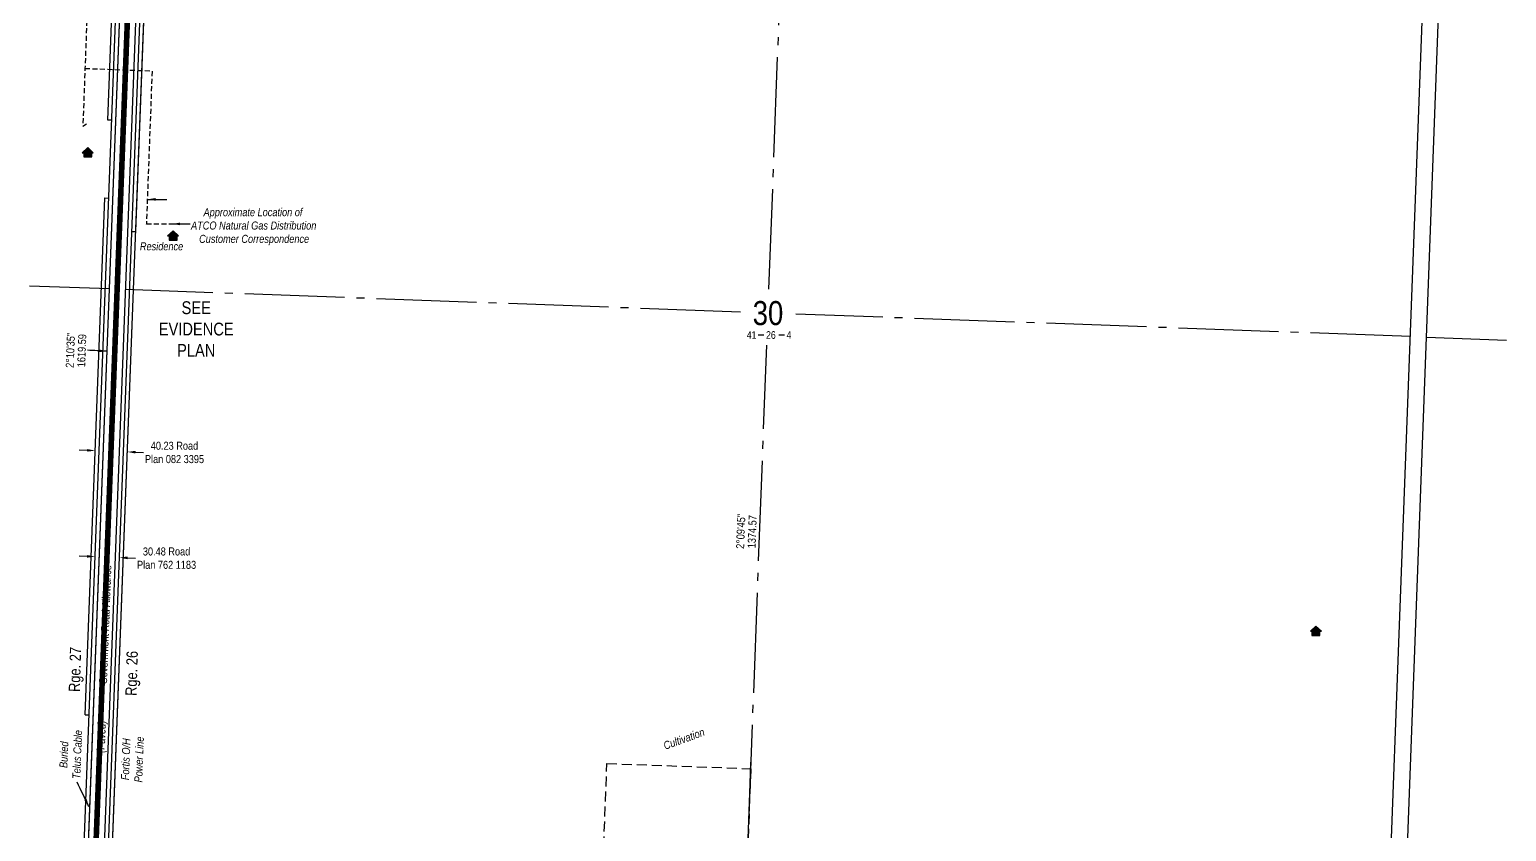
# Model space of a CAD drawing. Extents: x 313466 to 316532, y 5823964 to 5828818.
# Drawn here: x 313655 to 315501, y 5825944 to 5826946 of the extents above; entities that cross this region are included whole.
import ezdxf
from ezdxf.enums import TextEntityAlignment as Align

# ---------------------------------------------------------------- set-up
doc = ezdxf.new("R2010")
doc.units = 0
doc.header["$LTSCALE"] = 5
doc.header["$PDSIZE"] = 0.5
for name, pattern in [('foc-ACCESSROAD', [3.75, 2.5, -1.25]), ('foc-QUARTERLINE', [33, 25, -3, 2, -3]), ('UG_PIPE', [1.875, 1.25, -0.625])]:
    doc.linetypes.add(name, pattern=pattern)
doc.layers.get('Defpoints').update_dxf_attribs({"color": 9})
for name, color, linetype in [('10', 1, 'Continuous'), ('9', 3, 'Continuous'), ('AS-FENCE', 48, 'foc-FENCE'), ('AS-PIPE-UG', 44, 'UG_PIPE'), ('AS-PIPE-UG-T', 44, 'Continuous'), ('AS-POWER', 104, 'foc-POWER'), ('AS-POWER-T', 104, 'Continuous'), ('AS-RESIDENCE', 14, 'Continuous'), ('AS-ROADS', 254, 'Continuous'), ('AS-TELEPHONE', 224, 'foc-TEL'), ('AS-TELEPHONE-T', 224, 'Continuous'), ('C-WS', 13, 'foc-ACCESSROAD'), ('D-TXT', 6, 'Continuous'), ('L-BD', 7, 'Continuous'), ('L-DETAIL-T', 3, 'Continuous'), ('L-QSEC', 8, 'foc-QUARTERLINE'), ('L-ROAD-T', 7, 'Continuous'), ('L-SEC', 7, 'Continuous'), ('L-SECLBL', 7, 'Continuous'), ('L-TITLEDB', 4, 'Continuous'), ('L-TITLEDB-T', 4, 'Continuous')]:
    doc.layers.add(name, color=color, linetype=linetype)
doc.layers.add('T-TEXT', color=48, linetype='Continuous', lineweight=18)
doc.styles.add('100L', font='ARIALN.TTF', dxfattribs={"height": 11})
doc.styles.add('80CG', font='ARIALN.TTF', dxfattribs={"height": 10})
doc.styles.add('80L', font='ARIALN.TTF', dxfattribs={"height": 10})
doc.styles.add('80LS', font='ARIALNI.TTF', dxfattribs={"height": 10})
doc.styles.add('foc-LtypeFont', font='ARIALN.TTF', dxfattribs={"height": 7.35})
doc.styles.add('SIMPLEX', font='ARIALN.TTF')
doc.linetypes.add('foc-FENCE', pattern='A,10,-1,["X",foc-LtypeFont,S=0.2,R=0,X=-0.625,Y=-0.75],-1.24', length=12.24)
doc.linetypes.add('foc-POWER', pattern='A,6,-1,["P",foc-LtypeFont,S=0.2,R=0,X=-0.625,Y=-0.75],-1.24,4', length=12.24)
doc.linetypes.add('foc-POWER-NOLINE', pattern='A,0,-4,["P",foc-LtypeFont,S=0.2,R=0,X=-0.625,Y=-0.75],-8.24', length=12.24)
doc.linetypes.add('foc-TEL', pattern='A,2,-1,["T",foc-LtypeFont,S=0.2,R=0,X=-0.425,Y=-0.75],-1.24,8', length=12.24)
doc.linetypes.add('foc-TEL-NOLINE', pattern='A,0,-2,["T",foc-LtypeFont,S=0.2,R=0,X=-0.425,Y=-0.75],-10.24', length=12.24)
doc.dimstyles.new('Compass 5 000', dxfattribs={"dimscale": 5, "dimtxt": 9, "dimasz": 2, "dimexe": 0.2, "dimexo": 0.0625, "dimgap": 0.5, "dimtad": 0, "dimtih": 1, "dimtoh": 1, "dimzin": 0, "dimdsep": 46, "dimtxsty": '80CG', "dimcen": 0.1, "dimse1": 1, "dimse2": 1, "dimclrd": 256, "dimclrt": 256, "dimaunit": 1, "dimadec": 4, "dimazin": 0, "dimtfac": 0.06, "dimtofl": 0, "dimtmove": 0, "dimatfit": 1, "dimfxl": 0.2, "dimtolj": 1, "dimtzin": 0, "dimlwd": -1, "dimarcsym": 0})

# ---------------------------------------------------------------- blocks, each defined once
blk = doc.blocks.new('res_occ')
for points in [[(0.1, 0.89), (-1.26, -0.37), (1.46, -0.37)], [(-0.9, -1.43), (1.1, -1.43), (1.1, -0.37), (-0.9, -0.37)]]:
    blk.add_hatch(color=14).paths.add_polyline_path(points)
at = {"color": 14}
for points in [[(0.1, 0.89), (-1.26, -0.37), (1.46, -0.37)], [(-0.9, -1.43), (1.1, -1.43), (1.1, -0.37), (-0.9, -0.37)]]:
    blk.add_lwpolyline(points, close=True, dxfattribs=at)
blk = doc.blocks.new('L-SECLBL')
at = {"layer": '9', "color": 7}
for p, q in [((-5.1, -27.8), (-12.3, -27.8)), ((20.7, -27.8), (13.5, -27.8))]:
    blk.add_line(p, q, dxfattribs=at)
at = {"layer": '10', "color": 2, "style": 'SIMPLEX'}
blk.add_attdef('SEC', text='', height=30, dxfattribs=at).set_placement((0, 0), align=Align.MIDDLE)
at = {"layer": '10', "color": 5, "style": '80L'}
blk.add_attdef('TWP', text='', height=9.5, dxfattribs=at).set_placement((-14.4, -27.4), align=Align.MIDDLE_RIGHT)
blk.add_attdef('RGE', text='', height=9.5, dxfattribs=at).set_placement((3.6, -27.4), align=Align.MIDDLE_CENTER)
blk.add_attdef('MER', text='', height=9.5, dxfattribs=at).set_placement((23.2, -27.4), align=Align.MIDDLE_LEFT)
blk = doc.blocks.new('*D468')
at = {"layer": 'Defpoints', "color": 0, "transparency": 16777216}
for p in [(313737.8, 5826433.1), (313777.5, 5826418.3), (313778, 5826431.5)]:
    blk.add_point(p, dxfattribs=at)
at = {"layer": 'L-TITLEDB-T', "transparency": 16777216}
for p, q in [((313727.3, 5826420.2), (313717.3, 5826420.6)), ((313787.5, 5826418), (313797.5, 5826417.6))]:
    blk.add_line(p, q, dxfattribs=at)
for points in [[(313727.4, 5826421.9), (313727.3, 5826418.6), (313737.3, 5826419.9)], [(313787.6, 5826419.6), (313787.5, 5826416.3), (313777.5, 5826418.3)]]:
    blk.add_solid(points, dxfattribs=at)
at = {"layer": 'L-TITLEDB-T', "transparency": 16777216, "insert": (313836.3, 5826417.6), "char_height": 10, "attachment_point": 5, "style": '80CG'}
blk.add_mtext('\\A1;40.23 Road\\PPlan 082 3395', dxfattribs=at)
blk = doc.blocks.new('*D469')
at = {"layer": 'Defpoints', "color": 0, "transparency": 16777216}
for p in [(313737.4, 5826293.6), (313767.9, 5826292.5), (313767.6, 5826286.3)]:
    blk.add_point(p, dxfattribs=at)
at = {"layer": 'L-TITLEDB-T', "transparency": 16777216}
for p, q in [((313727.2, 5826287.8), (313717.2, 5826288.2)), ((313777.6, 5826285.9), (313787.6, 5826285.5))]:
    blk.add_line(p, q, dxfattribs=at)
for points in [[(313727.2, 5826289.5), (313727.1, 5826286.2), (313737.2, 5826287.4)], [(313777.7, 5826287.6), (313777.6, 5826284.2), (313767.6, 5826286.3)]]:
    blk.add_solid(points, dxfattribs=at)
at = {"layer": 'L-TITLEDB-T', "transparency": 16777216, "insert": (313826.4, 5826285.5), "char_height": 10, "attachment_point": 5, "style": '80CG'}
blk.add_mtext('\\A1;30.48 Road\\PPlan 762 1183', dxfattribs=at)

msp = doc.modelspace()

# ---------------------------------------------------------------- linework, layer by layer
at = {"layer": 'AS-FENCE', "flags": 128}
msp.add_lwpolyline([(314547.64, 5825786.452), (314555.797, 5826003.662), (314556.669, 5826030.647)], dxfattribs=at)
at = {"layer": 'AS-PIPE-UG', "flags": 128}
for points in [[(313772.579, 5827415.394), (313743.375, 5827403.067), (313724.449, 5826897.445), (313721.741, 5826825.11), (313728.312, 5826829.506)], [(313724.449, 5826897.445), (313753.108, 5826896.369), (313808.304, 5826894.298), (313801.141, 5826703.34), (313801.103, 5826702.34)], [(313801.141, 5826703.34), (313833.364, 5826703.15)]]:
    msp.add_lwpolyline(points, dxfattribs=at)
at = {"layer": 'AS-POWER', "linetype": 'foc-POWER-NOLINE', "flags": 128}
msp.add_lwpolyline([(313693.143, 5824188.825), (313723.499, 5824992.709), (313750.104, 5825696.663), (313785.225, 5826620.766), (313815.785, 5827424.837)], dxfattribs=at)
at = {"layer": 'AS-ROADS', "const_width": 6.999, "flags": 128}
msp.add_lwpolyline([(313730.191, 5825697.392), (313733.621, 5825808.118), (313799.089, 5827525.547)], dxfattribs=at)
at = {"layer": 'AS-TELEPHONE', "linetype": 'foc-TEL-NOLINE', "flags": 128}
msp.add_lwpolyline([(313662.987, 5824189.959), (313719.951, 5825697.767), (313723.748, 5825797.684), (313755.072, 5826621.869), (313785.633, 5827425.983)], dxfattribs=at)
at = {"layer": 'C-WS'}
msp.add_lwpolyline([(314556.546, 5826022.454), (314547.68, 5825787.646), (314367.82, 5825794.231), (314376.686, 5826029.039)], close=True, dxfattribs=at)
at = {"layer": 'L-QSEC'}
for p, q in [((314579.174, 5826621.741), (314608.405, 5827395.893)), ((314547.68, 5825787.646), (314576.534, 5826551.799))]:
    msp.add_line(p, q, dxfattribs=at)
at = {"layer": 'L-QSEC', "flags": 128}
for points in [[(313755.072, 5826621.869), (313655.149, 5826625.525)], [(314543.61, 5826593.022), (313775.173, 5826621.134)], [(315380.912, 5826562.39), (314612.84, 5826590.489)], [(315401.016, 5826561.647), (315500.938, 5826557.999)]]:
    msp.add_lwpolyline(points, dxfattribs=at)
at = {"layer": 'L-SEC', "flags": 128}
for points in [[(313724.512, 5825817.785), (313785.251, 5827415.932)], [(313744.613, 5825817.049), (313805.733, 5827425.219)], [(315350.747, 5825758.244), (315411.076, 5827366.537)], [(315370.851, 5825757.511), (315431.18, 5827365.783)]]:
    msp.add_lwpolyline(points, dxfattribs=at)
at = {"layer": 'L-TITLEDB', "flags": 128}
for points in [[(313719.336, 5825817.974), (313780.075, 5827416.129)], [(313749.789, 5825816.859), (313810.909, 5827425.023)], [(313753.028, 5826832.942), (313775.199, 5827416.314)], [(313787.992, 5826693.549), (313815.785, 5827424.837)], [(313757.904, 5826832.757), (313753.028, 5826832.942)], [(313724.788, 5826089.895), (313749.328, 5826735.593)], [(313749.328, 5826735.593), (313754.204, 5826735.408)], [(313783.116, 5826693.734), (313787.992, 5826693.549)], [(313754.666, 5825816.681), (313785.225, 5826620.766)], [(313724.773, 5826089.896), (313729.582, 5826089.863)]]:
    msp.add_lwpolyline(points, dxfattribs=at)

# ---------------------------------------------------------------- block references
at = {"layer": 'AS-RESIDENCE', "xscale": 5, "yscale": 5, "zscale": 5}
for p in [(313727.312, 5826793.972), (313833.998, 5826689.979), (315262.285, 5826196.006)]:
    msp.add_blockref('res_occ', p, dxfattribs=at)
at = {"layer": 'L-SECLBL', "xscale": 0.99989257, "yscale": 0.99989257, "zscale": 0.99989257}
msp.add_blockref('L-SECLBL', (314578.042, 5826591.762), dxfattribs=at).add_auto_attribs({'SEC': '30', 'TWP': '41', 'RGE': '26', 'MER': '4'})

# ---------------------------------------------------------------- texts
at = {"layer": 'AS-PIPE-UG-T', "insert": (313856.832, 5826722.803), "char_height": 10, "attachment_point": 1, "style": '100L'}
msp.add_mtext_dynamic_manual_height_columns('\\pi15.825;{\\fArial Narrow|b0|i1|c0|p34;Approximate Location of\\P\\pi0.17724;ATCO Natural Gas Distribution\\P\\pi10.242;Customer Correspondence}', width=156.69146, gutter_width=55, heights=[0], dxfattribs=at)
at = {"layer": 'AS-POWER-T', "insert": (313769.269, 5826005.889), "char_height": 9.99893, "attachment_point": 1, "rotation": 87.823487, "style": '80L'}
msp.add_mtext_dynamic_manual_height_columns('\\pi2.5562;{\\fArial Narrow|b0|i1|c0|p34;Fortis O/H\\P\\pi0.3293;Power Line}', width=57.1191, gutter_width=50, heights=[0], dxfattribs=at)
at = {"layer": 'AS-RESIDENCE', "insert": (313793.082, 5826680.15), "char_height": 9.99893, "attachment_point": 1, "style": '80L'}
msp.add_mtext_dynamic_manual_height_columns('{\\fArial Narrow|b0|i1|c0|p34;Residence}', width=53.94038, gutter_width=50, heights=[0], dxfattribs=at)
at = {"layer": 'AS-TELEPHONE-T', "insert": (313691.883, 5826010.144), "char_height": 9.99893, "attachment_point": 1, "rotation": 87.823487, "style": '80L'}
msp.add_mtext_dynamic_manual_height_columns('\\pi13.478;{\\fArial Narrow|b0|i1|c0|p34;Buried\\P\\pi0.35886;Telus Cable}', width=60.12471, gutter_width=50, heights=[0], dxfattribs=at)
at = {"layer": 'D-TXT', "color": 3, "char_height": 13.9985, "attachment_point": 1, "rotation": 88.330659, "style": '80L'}
for s, width, insert in [('Rge. 27', 73.75526, (313704.067, 5826118.629)), ('Rge. 26', 63.86109, (313774.868, 5826113.731))]:
    msp.add_mtext_dynamic_manual_height_columns(s, width=width, gutter_width=47.5, heights=[0], dxfattribs=dict(at, insert=insert))
at = {"layer": 'L-BD', "style": '80L'}
for s, rotation, p in [("2°10'35''", 87.8235, (313706.145, 5826545.333)), ('1619.59', 87.8235, (313720.384, 5826544.792)), ("2°09'45''", 87.8376, (314543.985, 5826319.154)), ('1374.57', 87.8376, (314558.223, 5826318.616))]:
    msp.add_text(s, height=9.9989, rotation=rotation, dxfattribs=at).set_placement(p, align=Align.MIDDLE)
at = {"layer": 'L-DETAIL-T', "insert": (313863.446, 5826571.779), "char_height": 15.99828, "width": 92.84307, "attachment_point": 5, "style": '80CG'}
msp.add_mtext('SEE EVIDENCE PLAN', dxfattribs=at)
at = {"layer": 'L-ROAD-T', "style": '80L'}
msp.add_text('Government Road Allowance', height=9.99893, rotation=87.823487, dxfattribs=at).set_placement((313749.712, 5826202.406), align=Align.MIDDLE_CENTER)
at = {"layer": 'T-TEXT', "style": '80LS'}
for s, height, rotation, p in [('(Paved)', 9.9989, 87.823487, (313744.806, 5826062.507)), ('Cultivation', 9.99893, 20, (314473.031, 5826059.882))]:
    msp.add_text(s, height=height, rotation=rotation, dxfattribs=at).set_placement(p, align=Align.MIDDLE_CENTER)

# ---------------------------------------------------------------- dimensions: what is measured, and where the dimension line sits
at = {"layer": 'L-TITLEDB-T'}
for p1, p2, distance, text, picture, middle in [((313737.83, 5826433.063), (313778.034, 5826431.535), -13.206, '40.23 Road\\PPlan 082 3395', '*D468', (313836.286, 5826417.578)), ((313737.413, 5826293.609), (313767.865, 5826292.451), -6.177, '30.48 Road\\PPlan 762 1183', '*D469', (313826.35, 5826285.519))]:
    dim = msp.add_aligned_dim(p1=p1, p2=p2, distance=distance, text=text, dimstyle='Compass 5 000', dxfattribs=at)
    dim.commit()
    dim.dimension.update_dxf_attribs({"geometry": picture, "text_midpoint": middle})

# ---------------------------------------------------------------- leaders
at = {"layer": 'AS-PIPE-UG-T', "path_type": 1}
for points in [[(313802.583, 5826733.821), (313826.909, 5826733.821)], [(313833.364, 5826703.15), (313855.913, 5826703.15)]]:
    msp.add_leader(points, dimstyle='Compass 5 000', override={"dimgap": 0.5, "dimtad": 0}, dxfattribs=at)
at = {"layer": 'AS-TELEPHONE-T', "path_type": 1}
msp.add_leader([(313729.391, 5825975.028), (313714.615, 5826005.563)], dimstyle='Compass 5 000', override={"dimgap": 0.5, "dimtad": 0}, dxfattribs=at)
at = {"layer": 'L-BD', "path_type": 1}
msp.add_leader([(313752.116, 5826544.084), (313727.561, 5826545.309)], dimstyle='Compass 5 000', override={"dimgap": 0.5, "dimtad": 0}, dxfattribs=at)

doc.saveas('drawing.dxf')
